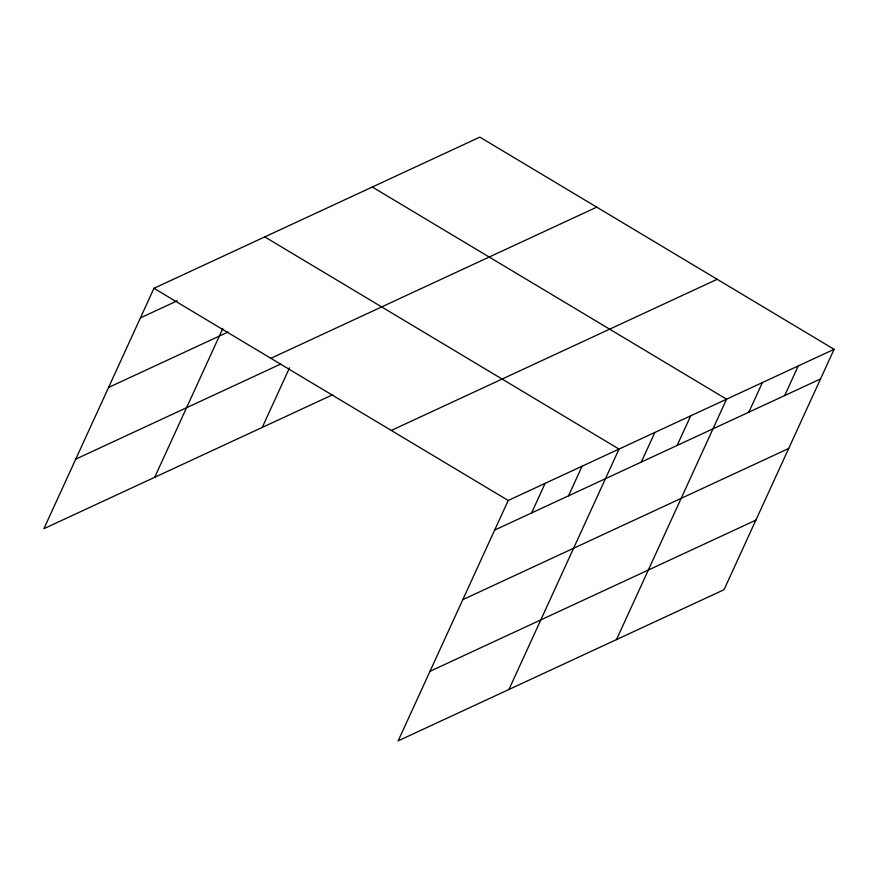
<?xml version="1.0" encoding="UTF-8"?>
<svg xmlns="http://www.w3.org/2000/svg" width="878" height="878" viewBox="0 0 878 878"><rect width="100%" height="100%" fill="white"/><g stroke="black" fill="none" stroke-linecap="round" stroke-linejoin="round"><path stroke-width="1.32" d="M834.1 349.312L508.208 500.471L398.151 740.867L724.032 589.709L834.1 349.312L479.849 137.133L153.968 288.291L43.9 528.688L332.707 394.727M154.704 477.292L222.771 328.613M262.248 427.41L289.542 367.794M531.585 512.95L545.139 483.339M568.527 495.818L582.081 466.207M508.944 689.471L619.012 449.075L264.761 236.895M641.302 462.058L654.856 432.448M677.147 445.431L690.712 415.821M616.488 639.59L726.556 399.194L372.305 187.014M748.846 412.177L762.4 382.567M784.691 395.55L798.256 365.939M140.403 317.902L177.345 300.77M108.565 387.461L228.017 332.06M270.863 358.312L596.755 207.153M75.749 459.128L280.499 364.161M391.314 430.45L717.194 279.292M494.654 530.082L820.546 378.923M462.805 599.641L788.696 448.482M429.99 671.308L755.881 520.149M153.968 288.291L508.208 500.471"/></g></svg>
